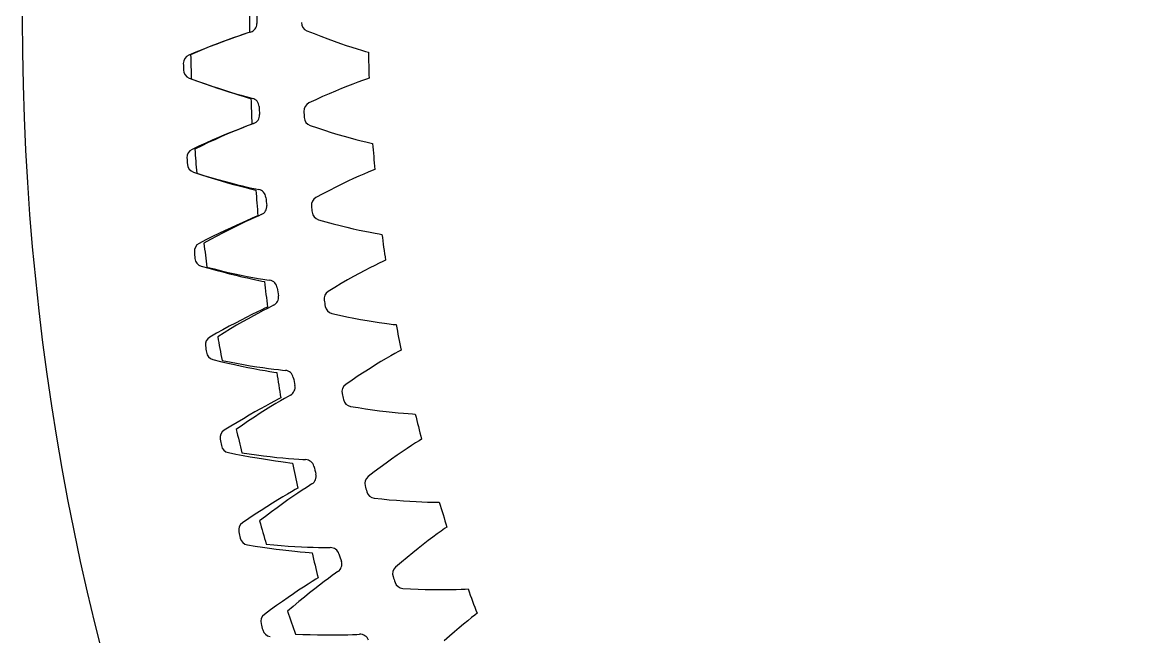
# Model space of a CAD drawing. Header units: millimetres. Extents: x -86 to 86, y -86 to 86.
# Drawn here: x -85.66 to -47.55, y -20.84 to -0.1 of the extents above; entities that cross this region are included whole.
import ezdxf

# ---------------------------------------------------------------- set-up
doc = ezdxf.new("R2010")
doc.units = ezdxf.units.MM

msp = doc.modelspace()

# ---------------------------------------------------------------- linework, layer by layer
at = {"layer": 'fixed_ring'}
for p, q in [((-78.737442, -0.689837), (-78.934829, -0.762478)), ((-78.551543, -0.623059), (-78.737442, -0.689837)), ((-78.379135, -0.562562), (-78.551543, -0.623059)), ((-78.223343, -0.509101), (-78.379135, -0.562562)), ((-78.089998, -0.464263), (-78.223343, -0.509101)), ((-77.998792, -0.434089), (-78.089998, -0.464263)), ((-79.815549, -1.107799), (-80.054639, -1.206652)), ((-79.583405, -1.013471), (-79.815549, -1.107799)), ((-79.358759, -0.924426), (-79.583405, -1.013471)), ((-79.142289, -0.840728), (-79.358759, -0.924426)), ((-78.934829, -0.762478), (-79.142289, -0.840728)), ((-80.03932, -1.976995), (-79.796489, -2.066265)), ((-79.796489, -2.066265), (-79.560778, -2.151289)), ((-79.560778, -2.151289), (-79.33277, -2.231333)), ((-79.33277, -2.231333), (-79.113143, -2.306359)), ((-79.113143, -2.306359), (-78.902736, -2.376298)), ((-78.902736, -2.376298), (-78.702618, -2.441034)), ((-78.702618, -2.441034), (-78.514211, -2.50037)), ((-78.514211, -2.50037), (-78.339534, -2.553964)), ((-78.339534, -2.553964), (-78.18174, -2.601189)), ((-78.18174, -2.601189), (-78.046718, -2.64069)), ((-78.046718, -2.64069), (-77.954384, -2.667215)), ((-78.46467, -3.745502), (-78.647767, -3.819618)), ((-78.294803, -3.678199), (-78.46467, -3.745502)), ((-78.141259, -3.618586), (-78.294803, -3.678199)), ((-78.009803, -3.568482), (-78.141259, -3.618586)), ((-77.919868, -3.534706), (-78.009803, -3.568482)), ((-79.480194, -4.176628), (-79.708404, -4.280112)), ((-79.259266, -4.078722), (-79.480194, -4.176628)), ((-79.046295, -3.986485), (-79.259266, -4.078722)), ((-78.842109, -3.900049), (-79.046295, -3.986485)), ((-78.647767, -3.819618), (-78.842109, -3.900049)), ((-79.708404, -4.280112), (-79.943376, -4.388392)), ((-79.897443, -5.157517), (-79.651254, -5.237061)), ((-79.651254, -5.237061), (-79.412349, -5.312648)), ((-79.412349, -5.312648), (-79.181339, -5.383563)), ((-79.181339, -5.383563), (-78.958903, -5.449798)), ((-78.958903, -5.449798), (-78.745882, -5.511317)), ((-78.745882, -5.511317), (-78.543348, -5.568046)), ((-78.543348, -5.568046), (-78.352731, -5.619844)), ((-78.352731, -5.619844), (-78.176062, -5.666451)), ((-78.176062, -5.666451), (-78.016515, -5.707366)), ((-78.016515, -5.707366), (-77.880029, -5.741468)), ((-77.880029, -5.741468), (-77.786714, -5.764301)), ((-78.086671, -6.788019), (-78.253727, -6.862022)), ((-77.935618, -6.722349), (-78.086671, -6.788019)), ((-77.806257, -6.667059), (-77.935618, -6.722349)), ((-77.717737, -6.629733), (-77.806257, -6.667059)), ((-79.034448, -7.22657), (-79.251308, -7.333182)), ((-78.825312, -7.125938), (-79.034448, -7.22657)), ((-78.624724, -7.031453), (-78.825312, -7.125938)), ((-78.433733, -6.94336), (-78.624724, -7.031453)), ((-78.253727, -6.862022), (-78.433733, -6.94336)), ((-79.475224, -7.445656), (-79.705705, -7.563192)), ((-79.251308, -7.333182), (-79.475224, -7.445656)), ((-79.629231, -8.329883), (-79.380074, -8.399577)), ((-79.380074, -8.399577), (-79.138353, -8.465606)), ((-79.138353, -8.465606), (-78.904706, -8.527281)), ((-78.904706, -8.527281), (-78.679813, -8.58462)), ((-78.679813, -8.58462), (-78.464515, -8.637622)), ((-78.464515, -8.637622), (-78.259885, -8.686254)), ((-78.259885, -8.686254), (-78.06736, -8.730433)), ((-78.06736, -8.730433), (-77.888977, -8.769979)), ((-77.888977, -8.769979), (-77.72793, -8.804518)), ((-77.72793, -8.804518), (-77.590196, -8.833167)), ((-77.590196, -8.833167), (-77.496047, -8.852272)), ((-77.755067, -9.887107), (-77.919049, -9.967693)), ((-77.606745, -9.815483), (-77.755067, -9.887107)), ((-77.479685, -9.755093), (-77.606745, -9.815483)), ((-77.392718, -9.714278), (-77.479685, -9.755093)), ((-78.47969, -10.254124), (-78.68466, -10.362991)), ((-78.283017, -10.151739), (-78.47969, -10.254124)), ((-78.095679, -10.056122), (-78.283017, -10.151739)), ((-77.919049, -9.967693), (-78.095679, -10.056122)), ((-79.116378, -10.599427), (-79.342003, -10.726034)), ((-78.89711, -10.47814), (-79.116378, -10.599427)), ((-78.68466, -10.362991), (-78.89711, -10.47814)), ((-79.235108, -11.489078), (-78.983378, -11.548812)), ((-78.983378, -11.548812), (-78.739223, -11.605178)), ((-78.739223, -11.605178), (-78.503309, -11.657516)), ((-78.503309, -11.657516), (-78.276314, -11.705869)), ((-78.276314, -11.705869), (-78.059079, -11.750269)), ((-78.059079, -11.750269), (-77.852678, -11.790727)), ((-77.852678, -11.790727), (-77.658548, -11.827217)), ((-77.658548, -11.827217), (-77.478734, -11.85964)), ((-77.478734, -11.85964), (-77.316441, -11.887749)), ((-77.316441, -11.887749), (-77.177677, -11.9109)), ((-77.177677, -11.9109), (-77.082843, -11.926246)), ((-77.155159, -12.893097), (-77.300517, -12.97056)), ((-77.0306, -12.827703), (-77.155159, -12.893097)), ((-76.945325, -12.783463), (-77.0306, -12.827703)), ((-77.817529, -13.255973), (-78.009975, -13.366096)), ((-77.63414, -13.152984), (-77.817529, -13.255973)), ((-77.461166, -13.057602), (-77.63414, -13.152984)), ((-77.300517, -12.97056), (-77.461166, -13.057602)), ((-78.41816, -13.60653), (-78.632432, -13.736439)), ((-78.210455, -13.483026), (-78.41816, -13.60653)), ((-78.009975, -13.366096), (-78.210455, -13.483026)), ((-78.632432, -13.736439), (-78.852846, -13.871916)), ((-78.715699, -14.630106), (-78.461793, -14.679785)), ((-78.461793, -14.679785), (-78.21559, -14.7264)), ((-78.21559, -14.7264), (-77.977782, -14.769317)), ((-77.977782, -14.769317), (-77.749044, -14.808607)), ((-77.749044, -14.808607), (-77.530215, -14.844336)), ((-77.530215, -14.844336), (-77.322369, -14.876556)), ((-77.322369, -14.876556), (-77.126942, -14.905299)), ((-77.126942, -14.905299), (-76.945981, -14.930548)), ((-76.945981, -14.930548), (-76.782699, -14.952183)), ((-76.782699, -14.952183), (-76.643124, -14.969798)), ((-76.643124, -14.969798), (-76.547755, -14.981363)), ((-76.581576, -15.950324), (-76.723738, -16.033505)), ((-76.459715, -15.88003), (-76.581576, -15.950324)), ((-76.376266, -15.832434), (-76.459715, -15.88003)), ((-77.228995, -16.339247), (-77.416911, -16.456933)), ((-77.049845, -16.229048), (-77.228995, -16.339247)), ((-76.8808, -16.126865), (-77.049845, -16.229048)), ((-76.723738, -16.033505), (-76.8808, -16.126865)), ((-77.815214, -16.713405), (-78.024152, -16.85173)), ((-77.612583, -16.581741), (-77.815214, -16.713405)), ((-77.416911, -16.456933), (-77.612583, -16.581741)), ((-78.024152, -16.85173), (-78.239005, -16.995863)), ((-78.071824, -17.748002), (-77.816144, -17.787546)), ((-77.816144, -17.787546), (-77.568283, -17.824337)), ((-77.568283, -17.824337), (-77.328956, -17.857765)), ((-77.328956, -17.857765), (-77.098837, -17.887931)), ((-77.098837, -17.887931), (-76.878761, -17.914931)), ((-76.878761, -17.914931), (-76.669798, -17.938863)), ((-76.669798, -17.938863), (-76.473383, -17.959814)), ((-76.473383, -17.959814), (-76.291561, -17.977848)), ((-76.291561, -17.977848), (-76.127547, -17.992974)), ((-76.127547, -17.992974), (-75.987383, -18.005027)), ((-75.987383, -18.005027), (-75.891629, -18.01279)), ((-75.886901, -18.98233), (-76.025644, -19.071097)), ((-75.767931, -18.907247), (-75.886901, -18.98233)), ((-75.68644, -18.856371), (-75.767931, -18.907247)), ((-76.518346, -19.396685), (-76.701434, -19.521749)), ((-76.343719, -19.27945), (-76.518346, -19.396685)), ((-76.17887, -19.170627), (-76.343719, -19.27945)), ((-76.025644, -19.071097), (-76.17887, -19.170627)), ((-77.089226, -19.793854), (-77.2925, -19.940376)), ((-76.89199, -19.654237), (-77.089226, -19.793854)), ((-76.701434, -19.521749), (-76.89199, -19.654237)), ((-77.2925, -19.940376), (-77.501453, -20.092936))]:
    msp.add_line(p, q, dxfattribs=at)
for centre, radius, start, end in [((0, 0), 78, 179.681134, 180.318866), ((-79.936258, -1.482307), 0.3, 113.241437, 181.062349), ((0, 0), 80.25, 181.062349, 181.216132), ((-79.931991, -1.696852), 0.3, 181.216132, 249.037044), ((0, 0), 78, 181.959615, 182.597347), ((-79.814128, -4.659123), 0.3, 115.519918, 183.34083), ((0, 0), 80.25, 183.34083, 183.494613), ((-79.801336, -4.873327), 0.3, 183.494613, 251.315525), ((0, 0), 78, 184.238096, 184.875828), ((-79.565797, -7.828571), 0.3, 117.798399, 185.619311), ((0, 0), 80.25, 185.619311, 185.773094), ((-79.544498, -8.042098), 0.3, 185.773094, 253.594006), ((0, 0), 78, 186.516577, 187.154309), ((-79.191655, -10.98564), 0.3, 120.07688, 187.897792), ((0, 0), 80.25, 187.897792, 188.051575), ((-79.161884, -11.198151), 0.3, 188.051575, 255.872487), ((0, 0), 78, 188.795058, 189.43279), ((-78.692295, -14.125339), 0.3, 122.355361, 190.176273), ((0, 0), 80.25, 190.176273, 190.330056), ((-78.654099, -14.336499), 0.3, 190.330056, 258.150968), ((0, 0), 78, 191.073539, 191.711271), ((-78.068506, -17.242703), 0.3, 124.633842, 192.454754), ((0, 0), 80.25, 192.454754, 192.608537), ((-78.021946, -17.452177), 0.3, 192.608537, 260.429449), ((0, 0), 78, 193.35202, 193.989752), ((-77.321275, -20.332803), 0.3, 126.912323, 194.733235), ((0, 0), 80.25, 194.733235, 194.887018), ((-77.266424, -20.54026), 0.3, 194.887018, 262.70793)]:
    msp.add_arc(centre, radius, start, end, dxfattribs=at)
at = {"layer": 'outer'}
msp.add_circle((0, 0), 85.663286, dxfattribs=at)
at = {"layer": 'thin_ring_external'}
for p, q in [((-78.885815, -0.744403), (-79.090212, -0.821683)), ((-78.691315, -0.67314), (-78.885815, -0.744403)), ((-78.508114, -0.608082), (-78.691315, -0.67314)), ((-78.338191, -0.549561), (-78.508114, -0.608082)), ((-78.184631, -0.498214), (-78.338191, -0.549561)), ((-78.053189, -0.455441), (-78.184631, -0.498214)), ((-77.96329, -0.425303), (-78.053189, -0.455441)), ((-79.753306, -1.088799), (-79.98868, -1.189499)), ((-79.52471, -0.993922), (-79.753306, -1.088799)), ((-79.303454, -0.904875), (-79.52471, -0.993922)), ((-79.090212, -0.821683), (-79.303454, -0.904875)), ((-79.967903, -2.002762), (-79.727695, -2.091312)), ((-79.727695, -2.091312), (-79.494553, -2.174393)), ((-79.494553, -2.174393), (-79.269039, -2.252026)), ((-79.269039, -2.252026), (-79.051827, -2.324221)), ((-79.051827, -2.324221), (-78.84375, -2.390964)), ((-78.84375, -2.390964), (-78.645865, -2.452203)), ((-78.645865, -2.452203), (-78.459581, -2.507822)), ((-78.459581, -2.507822), (-78.286892, -2.55759)), ((-78.286892, -2.55759), (-78.130911, -2.60103)), ((-78.130911, -2.60103), (-77.997456, -2.637035)), ((-77.997456, -2.637035), (-77.906135, -2.662543)), ((-78.577124, -3.796727), (-78.767731, -3.877828)), ((-78.397483, -3.722399), (-78.577124, -3.796727)), ((-78.23077, -3.655279), (-78.397483, -3.722399)), ((-78.080032, -3.596157), (-78.23077, -3.655279)), ((-77.950945, -3.546728), (-78.080032, -3.596157)), ((-77.862703, -3.51204), (-77.950945, -3.546728)), ((-79.393052, -4.159644), (-79.616506, -4.266069)), ((-79.176632, -4.059416), (-79.393052, -4.159644)), ((-78.967916, -3.965444), (-79.176632, -4.059416)), ((-78.767731, -3.877828), (-78.967916, -3.965444)), ((-79.616506, -4.266069), (-79.84643, -4.378657)), ((-79.784155, -5.189797), (-79.539739, -5.265968)), ((-79.539739, -5.265968), (-79.302659, -5.337035)), ((-79.302659, -5.337035), (-79.073475, -5.403052)), ((-79.073475, -5.403052), (-78.85286, -5.464062)), ((-78.85286, -5.464062), (-78.641647, -5.520094)), ((-78.641647, -5.520094), (-78.440893, -5.571148)), ((-78.440893, -5.571148), (-78.252012, -5.617183)), ((-78.252012, -5.617183), (-78.077007, -5.658068)), ((-78.077007, -5.658068), (-77.919011, -5.693487)), ((-77.919011, -5.693487), (-77.783891, -5.722631)), ((-77.783891, -5.722631), (-77.691388, -5.743443)), ((-78.127978, -6.827005), (-78.303589, -6.910409)), ((-77.964909, -6.75146), (-78.127978, -6.827005)), ((-77.817387, -6.684718), (-77.964909, -6.75146)), ((-77.690993, -6.628763), (-77.817387, -6.684718)), ((-77.604636, -6.589614), (-77.690993, -6.628763)), ((-78.888902, -7.203366), (-79.099922, -7.314514)), ((-78.685257, -7.09886), (-78.888902, -7.203366)), ((-78.489806, -7.001137), (-78.685257, -7.09886)), ((-78.303589, -6.910409), (-78.489806, -7.001137)), ((-79.31765, -7.43221), (-79.541526, -7.556391)), ((-79.099922, -7.314514), (-79.31765, -7.43221)), ((-79.437915, -8.363293), (-79.189928, -8.426884)), ((-79.189928, -8.426884), (-78.949528, -8.485754)), ((-78.949528, -8.485754), (-78.717272, -8.539983)), ((-78.717272, -8.539983), (-78.493831, -8.589648)), ((-78.493831, -8.589648), (-78.280032, -8.634822)), ((-78.280032, -8.634822), (-78.076933, -8.675559)), ((-78.076933, -8.675559), (-77.885948, -8.71189)), ((-77.885948, -8.71189), (-77.709083, -8.743785)), ((-77.709083, -8.743785), (-77.549485, -8.771091)), ((-77.549485, -8.771091), (-77.413054, -8.793298)), ((-77.413054, -8.793298), (-77.319608, -8.809359)), ((-77.541303, -9.830027), (-77.700301, -9.9138)), ((-77.397381, -9.75584), (-77.541303, -9.830027)), ((-77.274008, -9.693504), (-77.397381, -9.75584)), ((-77.189764, -9.649997), (-77.274008, -9.693504)), ((-78.242972, -10.213755), (-78.441015, -10.328524)), ((-78.052766, -10.10618), (-78.242972, -10.213755)), ((-77.871424, -10.006062), (-78.052766, -10.10618)), ((-77.700301, -9.9138), (-77.871424, -10.006062)), ((-78.85752, -10.578961), (-79.074763, -10.714411)), ((-78.646085, -10.450302), (-78.85752, -10.578961)), ((-78.441015, -10.328524), (-78.646085, -10.450302)), ((-78.930086, -11.514971), (-78.679176, -11.565816)), ((-78.679176, -11.565816), (-78.436083, -11.612334)), ((-78.436083, -11.612334), (-78.201361, -11.654633)), ((-78.201361, -11.654633), (-77.975675, -11.692825)), ((-77.975675, -11.692825), (-77.759848, -11.727023)), ((-77.759848, -11.727023), (-77.554935, -11.757337)), ((-77.554935, -11.757337), (-77.362344, -11.783868)), ((-77.362344, -11.783868), (-77.184081, -11.806691)), ((-77.184081, -11.806691), (-77.023297, -11.825812)), ((-77.023297, -11.825812), (-76.885909, -11.841024)), ((-76.885909, -11.841024), (-76.791766, -11.852292)), ((-76.961055, -12.882949), (-77.115569, -12.974731)), ((-76.821109, -12.80151), (-76.961055, -12.882949)), ((-76.70108, -12.732956), (-76.821109, -12.80151)), ((-76.619167, -12.685204), (-76.70108, -12.732956)), ((-77.642216, -13.302004), (-77.834141, -13.426735)), ((-77.457751, -13.184857), (-77.642216, -13.302004)), ((-77.281758, -13.07561), (-77.457751, -13.184857)), ((-77.115569, -12.974731), (-77.281758, -13.07561)), ((-78.237314, -13.698113), (-78.447358, -13.844479)), ((-78.032725, -13.558825), (-78.237314, -13.698113)), ((-77.834141, -13.426735), (-78.032725, -13.558825)), ((-78.261993, -14.636607), (-78.008813, -14.674574)), ((-78.008813, -14.674574), (-77.763663, -14.708619)), ((-77.763663, -14.708619), (-77.527087, -14.738878)), ((-77.527087, -14.738878), (-77.299746, -14.765496)), ((-77.299746, -14.765496), (-77.082454, -14.788629)), ((-77.082454, -14.788629), (-76.87626, -14.80844)), ((-76.87626, -14.80844), (-76.682565, -14.825103)), ((-76.682565, -14.825103), (-76.50337, -14.838795)), ((-76.50337, -14.838795), (-76.341819, -14.849681)), ((-76.341819, -14.849681), (-76.203834, -14.857857)), ((-76.203834, -14.857857), (-76.109238, -14.864304)), ((-76.375306, -16.001813), (-76.536128, -16.111046)), ((-76.225681, -15.902261), (-76.375306, -16.001813)), ((-76.090076, -15.813782), (-76.225681, -15.902261)), ((-75.973704, -15.739189), (-76.090076, -15.813782)), ((-75.894336, -15.687317), (-75.973704, -15.739189)), ((-76.884555, -16.35555), (-77.069861, -16.489918)), ((-76.706313, -16.229136), (-76.884555, -16.35555)), ((-76.536128, -16.111046), (-76.706313, -16.229136)), ((-77.261442, -16.631975), (-77.458652, -16.781528)), ((-77.069861, -16.489918), (-77.261442, -16.631975)), ((-77.458652, -16.781528), (-77.660948, -16.938428)), ((-77.435378, -17.720058), (-77.180591, -17.745048)), ((-77.180591, -17.745048), (-76.934022, -17.766531)), ((-76.934022, -17.766531), (-76.69621, -17.78467)), ((-76.69621, -17.78467), (-76.467805, -17.799646)), ((-76.467805, -17.799646), (-76.249616, -17.811654)), ((-76.249616, -17.811654), (-76.042679, -17.820911)), ((-76.042679, -17.820911), (-75.848386, -17.827662)), ((-75.848386, -17.827662), (-75.668726, -17.832185)), ((-75.668726, -17.832185), (-75.50683, -17.834808)), ((-75.50683, -17.834808), (-75.368607, -17.835929)), ((-75.368607, -17.835929), (-75.273805, -17.837537)), ((-75.01716, -18.648503), (-75.093776, -18.70436)), ((-75.481445, -18.987148), (-75.636479, -19.10445)), ((-75.337098, -18.880085), (-75.481445, -18.987148)), ((-75.206187, -18.784798), (-75.337098, -18.880085)), ((-75.093776, -18.70436), (-75.206187, -18.784798)), ((-75.971968, -19.366426), (-76.150171, -19.51008)), ((-75.800413, -19.231076), (-75.971968, -19.366426)), ((-75.636479, -19.10445), (-75.800413, -19.231076)), ((-76.334248, -19.661735), (-76.523565, -19.821161)), ((-76.150171, -19.51008), (-76.334248, -19.661735)), ((-76.523565, -19.821161), (-76.717585, -19.988186)), ((-76.452399, -20.757279), (-76.196668, -20.769227)), ((-76.196668, -20.769227), (-75.949324, -20.778092)), ((-75.949324, -20.778092), (-75.710896, -20.784065)), ((-75.710896, -20.784065), (-75.482025, -20.787358)), ((-75.482025, -20.787358), (-75.263507, -20.78821)), ((-75.263507, -20.78821), (-75.056367, -20.786888)), ((-75.056367, -20.786888), (-74.861983, -20.78371)), ((-74.861983, -20.78371), (-74.682326, -20.779054)), ((-74.682326, -20.779054), (-74.520507, -20.773407)), ((-74.520507, -20.773407), (-74.382408, -20.767468)), ((-74.382408, -20.767468), (-74.287648, -20.764234))]:
    msp.add_line(p, q, dxfattribs=at)
for centre, radius, start, end in [((-17.5, 0), 60.25, 179.86936, 180.13064), ((-78.049843, -0.13806), 0.3, 286.76868, 0.13064), ((-17.5, 0), 62.5, 181.090518, 181.836311), ((-77.977908, -2.953831), 0.3, 2.796189, 76.158149), ((-17.5, 0), 60.25, 182.796189, 183.05747), ((-77.963809, -3.229591), 0.3, 289.69551, 3.05747), ((-17.5, 0), 62.5, 184.017348, 184.76314), ((-77.748194, -6.038016), 0.3, 5.723018, 79.084978), ((-17.5, 0), 60.25, 185.723018, 185.984299), ((-77.720033, -6.312696), 0.3, 292.622339, 5.984299), ((-17.5, 0), 62.5, 186.944177, 187.689969), ((-77.361299, -9.106448), 0.3, 8.649847, 82.011807), ((-17.5, 0), 60.25, 188.649847, 188.911128), ((-77.319149, -9.379332), 0.3, 295.549168, 8.911128), ((-17.5, 0), 62.5, 189.871006, 190.616799), ((-76.818233, -12.151122), 0.3, 11.576677, 84.938637), ((-17.5, 0), 60.25, 191.576677, 191.837958), ((-76.762204, -12.421499), 0.3, 298.475997, 11.837958), ((-17.5, 0), 62.5, 192.797835, 193.543628), ((-76.120412, -15.164096), 0.3, 14.503506, 87.865466), ((-17.5, 0), 60.25, 194.503506, 194.764787), ((-76.050651, -15.431259), 0.3, 301.402827, 14.764787), ((-17.5, 0), 62.5, 195.724665, 196.470457), ((-75.269657, -18.137509), 0.3, 17.430335, 90.792295), ((-17.5, 0), 60.25, 197.430335, 197.691616), ((-75.186346, -18.400761), 0.3, 304.329656, 17.691616), ((-17.5, 0), 62.5, 198.651494, 199.397286), ((-74.268188, -21.063602), 0.3, 20.357164, 93.719125)]:
    msp.add_arc(centre, radius, start, end, dxfattribs=at)
at = {"layer": 'thin_ring_internal'}
for p, q in [((-76.066276, -0.379061), (-75.824627, -0.475728)), ((-75.824627, -0.475728), (-75.589992, -0.567323)), ((-75.589992, -0.567323), (-75.362952, -0.652935)), ((-75.362952, -0.652935), (-75.144195, -0.732569)), ((-75.144195, -0.732569), (-74.934568, -0.806203)), ((-74.934568, -0.806203), (-74.735147, -0.873776)), ((-74.735147, -0.873776), (-74.547362, -0.935154)), ((-74.547362, -0.935154), (-74.373233, -0.990078)), ((-74.373233, -0.990078), (-74.215913, -1.038018)), ((-74.215913, -1.038018), (-74.081282, -1.077751)), ((-74.081282, -1.077751), (-73.989209, -1.104224)), ((-74.697458, -2.253095), (-74.892891, -2.331457)), ((-74.513304, -2.181553), (-74.697458, -2.253095)), ((-74.342435, -2.117202), (-74.513304, -2.181553)), ((-74.187967, -2.060742), (-74.342435, -2.117202)), ((-74.055706, -2.013717), (-74.187967, -2.060742)), ((-73.965216, -1.982255), (-74.055706, -2.013717)), ((-75.534291, -2.605773), (-75.763574, -2.710044)), ((-75.312265, -2.50789), (-75.534291, -2.605773)), ((-75.098183, -2.416429), (-75.312265, -2.50789)), ((-74.892891, -2.331457), (-75.098183, -2.416429)), ((-75.763574, -2.710044), (-75.999584, -2.819763)), ((-75.958184, -3.576753), (-75.711616, -3.66008)), ((-75.711616, -3.66008), (-75.472329, -3.738725)), ((-75.472329, -3.738725), (-75.240952, -3.811811)), ((-75.240952, -3.811811), (-75.018173, -3.87938)), ((-75.018173, -3.87938), (-74.804838, -3.941457)), ((-74.804838, -3.941457), (-74.602025, -3.998038)), ((-74.602025, -3.998038), (-74.411168, -4.049071)), ((-74.411168, -4.049071), (-74.2343, -4.094403)), ((-74.2343, -4.094403), (-74.074596, -4.133681)), ((-74.074596, -4.133681), (-73.937996, -4.166002)), ((-73.937996, -4.166002), (-73.844615, -4.187408)), ((-74.309096, -5.291749), (-74.489068, -5.373241)), ((-74.141996, -5.218164), (-74.309096, -5.291749)), ((-73.990842, -5.153353), (-74.141996, -5.218164)), ((-73.861347, -5.099175), (-73.990842, -5.153353)), ((-73.77271, -5.062818), (-73.861347, -5.099175)), ((-75.089044, -5.66123), (-75.305394, -5.771091)), ((-74.880276, -5.558215), (-75.089044, -5.66123)), ((-74.67993, -5.462158), (-74.880276, -5.558215)), ((-74.489068, -5.373241), (-74.67993, -5.462158)), ((-75.52864, -5.887728), (-75.758306, -6.010172)), ((-75.305394, -5.771091), (-75.52864, -5.887728)), ((-75.675629, -6.763772), (-75.424879, -6.833509)), ((-75.424879, -6.833509), (-75.181654, -6.89897)), ((-75.181654, -6.89897), (-74.946632, -6.959311)), ((-74.946632, -6.959311), (-74.720495, -7.014613)), ((-74.720495, -7.014613), (-74.504088, -7.064947)), ((-74.504088, -7.064947), (-74.298488, -7.110369)), ((-74.298488, -7.110369), (-74.105129, -7.150903)), ((-74.105129, -7.150903), (-73.926049, -7.186509)), ((-73.926049, -7.186509), (-73.764439, -7.217007)), ((-73.764439, -7.217007), (-73.626278, -7.24182)), ((-73.626278, -7.24182), (-73.531866, -7.258095)), ((-73.772515, -8.303552), (-73.935348, -8.386153)), ((-73.625126, -8.230583), (-73.772515, -8.303552)), ((-73.498783, -8.169415), (-73.625126, -8.230583)), ((-73.412263, -8.128272), (-73.498783, -8.169415)), ((-74.491124, -8.683412), (-74.693954, -8.797675)), ((-74.296322, -8.576559), (-74.491124, -8.683412)), ((-74.110601, -8.477351), (-74.296322, -8.576559)), ((-73.935348, -8.386153), (-74.110601, -8.477351)), ((-75.120526, -9.047841), (-75.343163, -9.182644)), ((-74.903982, -8.919187), (-75.120526, -9.047841)), ((-74.693954, -8.797675), (-74.903982, -8.919187)), ((-75.219455, -9.930604), (-74.965271, -9.986544)), ((-74.965271, -9.986544), (-74.718835, -10.038625)), ((-74.718835, -10.038625), (-74.480867, -10.086042)), ((-74.480867, -10.086042), (-74.252048, -10.128912)), ((-74.252048, -10.128912), (-74.033216, -10.167354)), ((-74.033216, -10.167354), (-73.825442, -10.20148)), ((-73.825442, -10.20148), (-73.630158, -10.231394)), ((-73.630158, -10.231394), (-73.449401, -10.257168)), ((-73.449401, -10.257168), (-73.286366, -10.278794)), ((-73.286366, -10.278794), (-73.147056, -10.296026)), ((-73.147056, -10.296026), (-73.051897, -10.30712)), ((-73.235095, -11.364159), (-73.393174, -11.455529)), ((-73.09191, -11.283251), (-73.235095, -11.364159)), ((-72.969096, -11.215274), (-73.09191, -11.283251)), ((-72.884953, -11.169468), (-72.969096, -11.215274)), ((-73.931887, -11.782696), (-74.128176, -11.907864)), ((-73.743212, -11.665364), (-73.931887, -11.782696)), ((-73.563185, -11.556162), (-73.743212, -11.665364)), ((-73.393174, -11.455529), (-73.563185, -11.556162)), ((-74.540449, -12.180952), (-74.755392, -12.327712)), ((-74.331254, -12.040664), (-74.540449, -12.180952)), ((-74.128176, -11.907864), (-74.331254, -12.040664)), ((-74.591024, -13.0678), (-74.334164, -13.109776)), ((-74.334164, -13.109776), (-74.085251, -13.148321)), ((-74.085251, -13.148321), (-73.84505, -13.182672)), ((-73.84505, -13.182672), (-73.614231, -13.212983)), ((-73.614231, -13.212983), (-73.393626, -13.239417)), ((-73.393626, -13.239417), (-73.184298, -13.262146)), ((-73.184298, -13.262146), (-72.987672, -13.28135)), ((-72.987672, -13.28135), (-72.805777, -13.297215)), ((-72.805777, -13.297215), (-72.641805, -13.309906)), ((-72.641805, -13.309906), (-72.501762, -13.319504)), ((-72.501762, -13.319504), (-72.406139, -13.325386)), ((-72.531339, -14.390852), (-72.684193, -14.490718)), ((-72.392787, -14.302245), (-72.531339, -14.390852)), ((-72.273868, -14.227662), (-72.392787, -14.302245)), ((-72.192352, -14.177329), (-72.273868, -14.227662)), ((-73.204236, -14.846815), (-73.393396, -14.982515)), ((-73.022249, -14.719354), (-73.204236, -14.846815)), ((-72.848455, -14.600484), (-73.022249, -14.719354)), ((-72.684193, -14.490718), (-72.848455, -14.600484)), ((-73.588919, -15.126207), (-73.790142, -15.27771)), ((-73.393396, -14.982515), (-73.588919, -15.126207)), ((-73.790142, -15.27771), (-73.996749, -15.435988)), ((-73.792211, -16.165996), (-73.533442, -16.193883)), ((-73.533442, -16.193883), (-73.282796, -16.218777)), ((-73.282796, -16.218777), (-73.041077, -16.23996)), ((-73.041077, -16.23996), (-72.808947, -16.257621)), ((-72.808947, -16.257621), (-72.587228, -16.271968)), ((-72.587228, -16.271968), (-72.376971, -16.283232)), ((-72.376971, -16.283232), (-72.17959, -16.29167)), ((-72.17959, -16.29167), (-71.9971, -16.297578)), ((-71.9971, -16.297578), (-71.832679, -16.301296)), ((-71.832679, -16.301296), (-71.692321, -16.303232)), ((-71.692321, -16.303232), (-71.596519, -16.303883)), ((-71.336527, -17.14288), (-71.415173, -17.19759)), ((-71.81052, -17.48266), (-71.968543, -17.601233)), ((-71.663349, -17.374596), (-71.81052, -17.48266)), ((-71.529841, -17.278555), (-71.663349, -17.374596)), ((-71.415173, -17.19759), (-71.529841, -17.278555)), ((-72.310342, -17.866625), (-72.491809, -18.012453)), ((-72.135587, -17.729417), (-72.310342, -17.866625)), ((-71.968543, -17.601233), (-72.135587, -17.729417)), ((-72.679193, -18.166608), (-72.871842, -18.328873)), ((-72.491809, -18.012453), (-72.679193, -18.166608)), ((-72.871842, -18.328873), (-73.069498, -18.498198)), ((-72.825399, -19.215947), (-72.565494, -19.22966)), ((-72.565494, -19.22966), (-72.313862, -19.24083)), ((-72.313862, -19.24083), (-72.071347, -19.248781)), ((-72.071347, -19.248781), (-71.838599, -19.253739)), ((-71.838599, -19.253739), (-71.616427, -19.255957)), ((-71.616427, -19.255957), (-71.405869, -19.255722)), ((-71.405869, -19.255722), (-71.208322, -19.253369)), ((-71.208322, -19.253369), (-71.025781, -19.249303)), ((-71.025781, -19.249303), (-70.861403, -19.244036)), ((-70.861403, -19.244036), (-70.721148, -19.238304)), ((-70.721148, -19.238304), (-70.625454, -19.233723)), ((-70.395574, -20.116193), (-70.50565, -20.203299)), ((-70.320033, -20.05727), (-70.395574, -20.116193)), ((-70.926076, -20.549453), (-71.08587, -20.686567)), ((-70.774764, -20.422428), (-70.926076, -20.549453)), ((-70.633713, -20.306487), (-70.774764, -20.422428)), ((-70.50565, -20.203299), (-70.633713, -20.306487)), ((-71.252872, -20.833114), (-71.426104, -20.988634)), ((-71.08587, -20.686567), (-71.252872, -20.833114))]:
    msp.add_line(p, q, dxfattribs=at)
for centre, radius, start, end in [((-75.94991, -0.102549), 0.3, 180.100524, 247.17687), ((-17.5, 0), 56.5, 181.119848, 182.010587), ((-75.868291, -3.089508), 0.3, 115.953565, 183.029911), ((-17.5, 0), 58.75, 183.029911, 183.230958), ((-75.857091, -3.294299), 0.3, 183.230958, 250.307305), ((-17.5, 0), 56.5, 184.250283, 185.141021), ((-75.612479, -6.272345), 0.3, 119.084, 186.160346), ((-17.5, 0), 58.75, 186.160346, 186.361393), ((-75.590112, -6.476218), 0.3, 186.361393, 253.437739), ((-17.5, 0), 56.5, 187.380718, 188.271456), ((-75.183236, -9.436462), 0.3, 122.214434, 189.290781), ((-17.5, 0), 58.75, 189.290781, 189.491828), ((-75.149769, -9.63881), 0.3, 189.491828, 256.568174), ((-17.5, 0), 56.5, 190.511152, 191.401891), ((-74.581843, -12.572417), 0.3, 125.344869, 192.421216), ((-17.5, 0), 58.75, 192.421216, 192.622263), ((-74.537376, -12.772636), 0.3, 192.622263, 259.698609), ((-17.5, 0), 56.5, 193.641587, 194.532326), ((-73.810096, -15.670851), 0.3, 128.475304, 195.55165), ((-17.5, 0), 58.75, 195.55165, 195.752697), ((-73.754762, -15.868343), 0.3, 195.752697, 262.829044), ((-17.5, 0), 56.5, 196.772022, 197.662761), ((-72.870297, -18.722517), 0.3, 131.605739, 198.682085), ((-17.5, 0), 58.75, 198.682085, 198.883132), ((-72.804261, -18.916692), 0.3, 198.883132, 265.959479), ((-17.5, 0), 56.5, 199.902457, 200.793195)]:
    msp.add_arc(centre, radius, start, end, dxfattribs=at)

doc.saveas('drawing.dxf')
